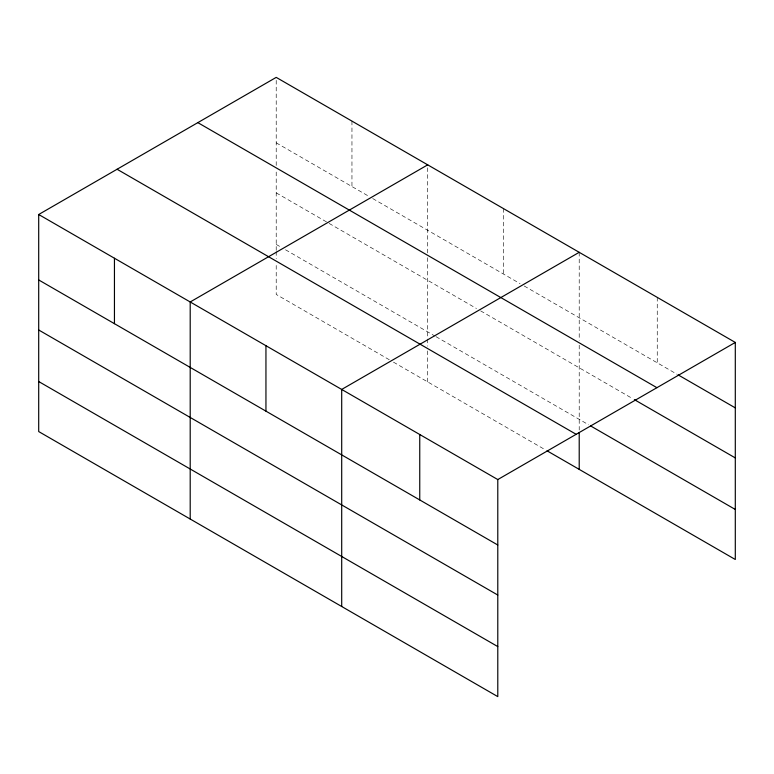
<?xml version="1.0" encoding="UTF-8"?>
<svg xmlns="http://www.w3.org/2000/svg" width="774" height="774" viewBox="0 0 774 774"><rect width="100%" height="100%" fill="white"/><g stroke="black" fill="none" stroke-linecap="round" stroke-linejoin="round"><path stroke-width="0.58" stroke-dasharray="3.87 2.9" d="M276.212 250.37L276.212 170.222M276.212 165.462L276.212 77.381M427.712 257.694L427.712 337.832M427.712 252.924L427.712 164.843M276.212 142.822L368.559 196.141M372.71 198.541L520.06 283.613M524.211 286.012L677.027 374.239M276.212 192.861L328.089 222.815M329.134 223.415L476.474 308.487M480.625 310.877L632.281 398.436M276.212 244.41L281.397 247.409M285.548 249.799L434.969 336.071M436.014 336.671L588.579 424.752M389.312 359.746L276.212 294.439L276.212 263.47M393.463 362.145L544.964 449.607M657.252 297.371L657.252 362.822M579.213 252.314L579.213 340.396M579.213 345.165L579.213 430.063M503.458 208.583L503.458 274.025M427.712 339.022L427.712 346.172M427.712 350.941L427.712 381.911M351.957 121.112L351.957 186.563M276.212 251.56L276.212 258.7"/><path stroke-width="1.16" d="M547.044 450.807L735.3 559.496L735.3 342.437L276.212 77.381L38.7 214.504L38.7 431.563L497.788 696.619L497.788 479.561L38.7 214.504M427.712 164.843L190.201 301.966L190.201 519.035M579.213 252.314L341.702 389.438L341.702 606.506M497.788 479.561L735.3 342.437M678.063 374.839L735.3 407.879M197.834 122.631L656.923 387.687M634.361 399.636L735.3 457.918M590.659 425.952L735.3 509.466M117.077 169.254L576.166 434.311M38.7 279.946L497.788 545.002M38.7 329.985L497.788 595.042M38.7 381.534L497.788 646.59M579.213 432.453L579.213 469.383M419.75 434.495L419.75 499.946M265.946 345.707L265.946 411.149M114.446 258.235L114.446 323.687"/></g></svg>
